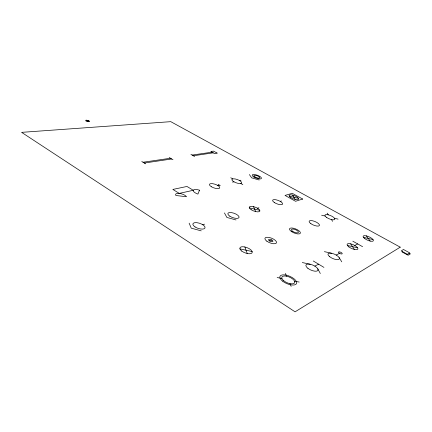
<?xml version="1.0" encoding="UTF-8"?>
<svg xmlns="http://www.w3.org/2000/svg" width="432" height="432" viewBox="0 0 432 432"><rect width="100%" height="100%" fill="white"/><g stroke="black" fill="none" stroke-linecap="round" stroke-linejoin="round"><path stroke-width="0.65" d="M402.592 251.699L402.138 251.991L407.554 254.972L408.002 254.675L401.231 250.911L403.483 249.491L409.612 252.844L407.155 254.48L408.402 255.166L410.4 253.832L409.163 253.152M314.842 266.123L318.595 264.179M336.22 255.047L339.525 253.336M354.742 245.452L357.685 243.929M269.573 240.943L271.895 240.03M202.727 224.705L204.584 224.149M257.477 208.213L258.919 207.781M280.233 201.361L281.518 200.972M217.69 185.42L219.218 185.08M232.508 182.115L233.939 181.802M239.555 180.549L240.937 180.241M144.347 163.031L171.709 158.981M193.385 155.774L213.219 152.842M143.057 162.248L170.451 158.247M192.154 155.077L212.02 152.172M87.518 121.219L88.414 121.165M294.586 281.205L299.165 282.053M239.895 248.886L252.164 251.537M302.297 262.553L310.208 264.26M324.4 251.651L331.754 253.287M347.387 245.452L357.583 247.774M277.166 277.49L281.912 278.575M363.431 237.335L373.037 239.571M249.318 207.862L259.789 210.314M321.624 215.222L325.134 216.059M334.589 218.311L338.062 219.137M289.235 196.112L298.539 198.369M201.226 230.866L191.252 228.161L189.13 223.16M236.012 219.958L226.876 217.431L224.446 212.944M259.195 180.009L251.667 177.849L249.383 174.555M352.82 241.18L362.594 246.694M190.928 154.381L194.616 156.476M230.758 177.752L232.751 178.886M240.808 183.47L242.838 184.626M218.187 184.48L220.25 185.679M169.198 157.513L172.973 159.721M87.599 120.668L88.382 121.133M313.286 260.987L323.951 267.397M141.766 161.471L145.643 163.814M366.336 235.867L370.181 241.088M350.611 243.821L354.407 249.458M327.17 213.122L328.309 214.834M331.457 219.575L332.645 221.357M339.163 257.623L341.761 261.841M292.642 195.107L295.169 199.411M317.822 268.871L320.323 273.515M285.385 273.407L286.621 276.188M289.948 283.667L291.152 286.378M253.492 206.636L255.658 211.588M244.874 246.969L247.244 253.525M199.514 190.21L197.905 194.092A5.686 2.095 18.4 0 1 193.331 190.301L186.964 186.457L172.843 189.432L179.269 193.379A5.908 2.257 17.8 0 1 186.538 196.727L175.921 195.507A5.908 2.257 17.8 0 1 179.264 193.401L193.298 190.274A5.686 2.095 18.4 0 1 199.514 190.21M400.237 247.169L295.078 311.823L21.6 132.354L170.775 121.662L400.237 247.169M302.67 199.049L295.553 201.28L285.028 195.421L292.286 193.32L302.67 199.049M217.118 153.101L214.423 153.506L210.821 151.508L213.527 151.119L217.118 153.101M89.197 121.635L88.301 121.689L85.855 120.231L86.751 120.177L89.197 121.635M88.495 120.614L85.774 120.776L86.551 121.246L89.273 121.079L88.495 120.614M211.426 186.775A5.438 1.917 18.9 0 0 219.737 187.909A5.438 1.917 18.9 0 0 212.636 183.681A5.438 1.917 18.9 0 0 211.426 186.775M233.609 181.607A5.173 1.733 19.5 0 0 241.596 182.995A5.173 1.733 19.5 0 0 235.073 178.945A5.173 1.733 19.5 0 0 233.609 181.607M254.983 176.936A3.154 1.004 20 0 0 259.778 177.806A3.154 1.004 20 0 0 255.728 175.36A3.154 1.004 20 0 0 254.983 176.936M253.946 177.082A4.936 1.571 20 0 0 261.446 178.432A4.936 1.571 20 0 0 255.091 174.609A4.936 1.571 20 0 0 253.946 177.082M195.097 226.962A6.41 2.662 18.8 0 0 205.011 227.972A6.41 2.662 18.8 0 0 196.765 222.658A6.41 2.662 18.8 0 0 195.097 226.962M229.829 216.2A5.935 2.279 19.9 0 0 239.015 217.566A5.935 2.279 19.9 0 0 231.552 212.625A5.935 2.279 19.9 0 0 229.829 216.2M251.251 209.763A5.654 2.057 20.5 0 0 259.853 211.102A5.654 2.057 20.5 0 0 252.585 206.458A5.654 2.057 20.5 0 0 251.251 209.763M274.379 202.549A5.346 1.825 21 0 0 282.587 204.152A5.346 1.825 21 0 0 275.945 199.768A5.346 1.825 21 0 0 274.379 202.549M290.866 197.602A5.13 1.669 21.3 0 0 298.658 199.168A5.13 1.669 21.3 0 0 292.162 195.005A5.13 1.669 21.3 0 0 290.866 197.602M241.774 251.095A6.61 2.803 21.1 0 0 252.131 252.785A6.61 2.803 21.1 0 0 244.22 246.845A6.61 2.803 21.1 0 0 241.774 251.095M269.244 240.721A2.338 0.929 21.7 0 0 272.884 241.407A2.338 0.929 21.7 0 0 270.092 239.333A2.338 0.929 21.7 0 0 269.244 240.721M266.895 241.24A6.237 2.473 21.7 0 0 276.496 242.892A6.237 2.473 21.7 0 0 268.817 237.395A6.237 2.473 21.7 0 0 266.895 241.24M292.739 231.347A3.753 1.382 22.2 0 0 298.415 232.378A3.753 1.382 22.2 0 0 293.684 229.144A3.753 1.382 22.2 0 0 292.739 231.347M291.503 231.59A5.87 2.171 22.2 0 0 300.38 233.188A5.87 2.171 22.2 0 0 292.955 228.123A5.87 2.171 22.2 0 0 291.503 231.59M310.878 223.679A5.584 1.939 22.4 0 0 319.421 225.558A5.584 1.939 22.4 0 0 312.622 220.774A5.584 1.939 22.4 0 0 310.878 223.679M326.684 217.49A5.346 1.76 22.6 0 0 334.784 219.31A5.346 1.76 22.6 0 0 328.153 214.801A5.346 1.76 22.6 0 0 326.684 217.49M282.479 281.07A9.05 3.953 23.4 0 0 296.492 283.7A9.05 3.953 23.4 0 0 285.822 275.065A9.05 3.953 23.4 0 0 282.479 281.07M283.77 280.784A7.009 3.062 23.4 0 0 294.629 282.841A7.009 3.062 23.4 0 0 286.394 276.151A7.009 3.062 23.4 0 0 283.77 280.784M307.924 268.358A6.593 2.673 23.7 0 0 317.979 270.346A6.593 2.673 23.7 0 0 310.003 264.217A6.593 2.673 23.7 0 0 307.924 268.358M339.055 253.017A2.03 0.745 23.9 0 0 342.176 253.784A2.03 0.745 23.9 0 0 339.8 251.937A2.03 0.745 23.9 0 0 339.055 253.017M329.729 256.743A6.215 2.338 23.9 0 0 339.293 259.043A6.215 2.338 23.9 0 0 332.057 253.357A6.215 2.338 23.9 0 0 329.729 256.743M348.872 246.92A5.881 2.068 24 0 0 357.826 249.124A5.881 2.068 24 0 0 350.806 243.864A5.881 2.068 24 0 0 348.872 246.92M364.889 238.702A5.605 1.858 24 0 0 373.34 240.813A5.605 1.858 24 0 0 366.52 235.91A5.605 1.858 24 0 0 364.889 238.702"/></g></svg>
